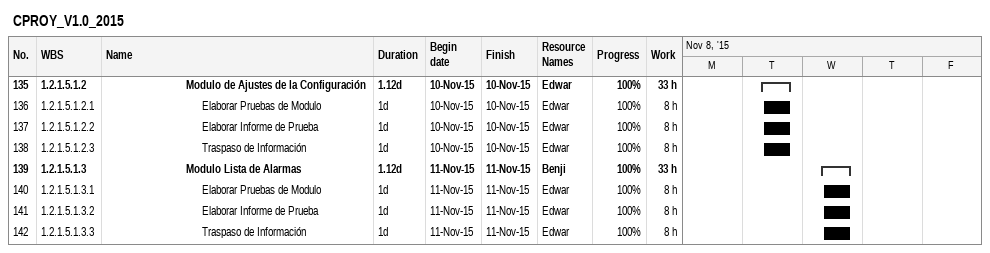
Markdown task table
CPROY_V1.0_2015

| ID | WBS | Task | Duration | Start | Finish | Resources | % complete | Work (h) |
|---|---|---|---|---|---|---|---|---|
| 135 | 1.2.1.5.1.2 | **Modulo de Ajustes de la Configuración** | 1.12d | 2015-11-10 | 2015-11-10 | Edwar | 100 | 33 |
| 136 | 1.2.1.5.1.2.1 | Elaborar Pruebas de Modulo | 1d | 2015-11-10 | 2015-11-10 | Edwar | 100 | 8 |
| 137 | 1.2.1.5.1.2.2 | Elaborar Informe de Prueba | 1d | 2015-11-10 | 2015-11-10 | Edwar | 100 | 8 |
| 138 | 1.2.1.5.1.2.3 | Traspaso de Información | 1d | 2015-11-10 | 2015-11-10 | Edwar | 100 | 8 |
| 139 | 1.2.1.5.1.3 | **Modulo Lista de Alarmas** | 1.12d | 2015-11-11 | 2015-11-11 | Benji | 100 | 33 |
| 140 | 1.2.1.5.1.3.1 | Elaborar Pruebas de Modulo | 1d | 2015-11-11 | 2015-11-11 | Edwar | 100 | 8 |
| 141 | 1.2.1.5.1.3.2 | Elaborar Informe de Prueba | 1d | 2015-11-11 | 2015-11-11 | Edwar | 100 | 8 |
| 142 | 1.2.1.5.1.3.3 | Traspaso de Información | 1d | 2015-11-11 | 2015-11-11 | Edwar | 100 | 8 |
